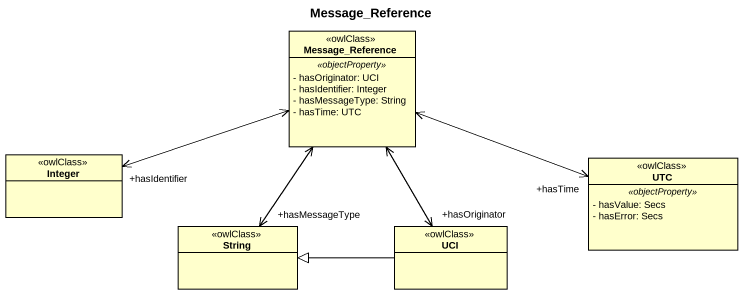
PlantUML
@startuml
title Message_Reference
hide circle
hide empty members
skinparam classAttributeIconSize 0
class Message_Reference <<owlClass>> {
  .. <<objectProperty>> ..
  - hasOriginator: UCI
  - hasIdentifier: Integer
  - hasMessageType: String
  - hasTime: UTC
}
class Integer <<owlClass>>
class UTC <<owlClass>> {
  .. <<objectProperty>> ..
  - hasValue: Secs
  - hasError: Secs
}
class String <<owlClass>>
class UCI <<owlClass>>
Message_Reference <-left-> "+hasIdentifier" Integer
Message_Reference <-right-> "+hasTime" UTC
Message_Reference <--> "+hasMessageType" String
Message_Reference <--> "+hasOriginator" UCI
UCI -left-|> String
@enduml
